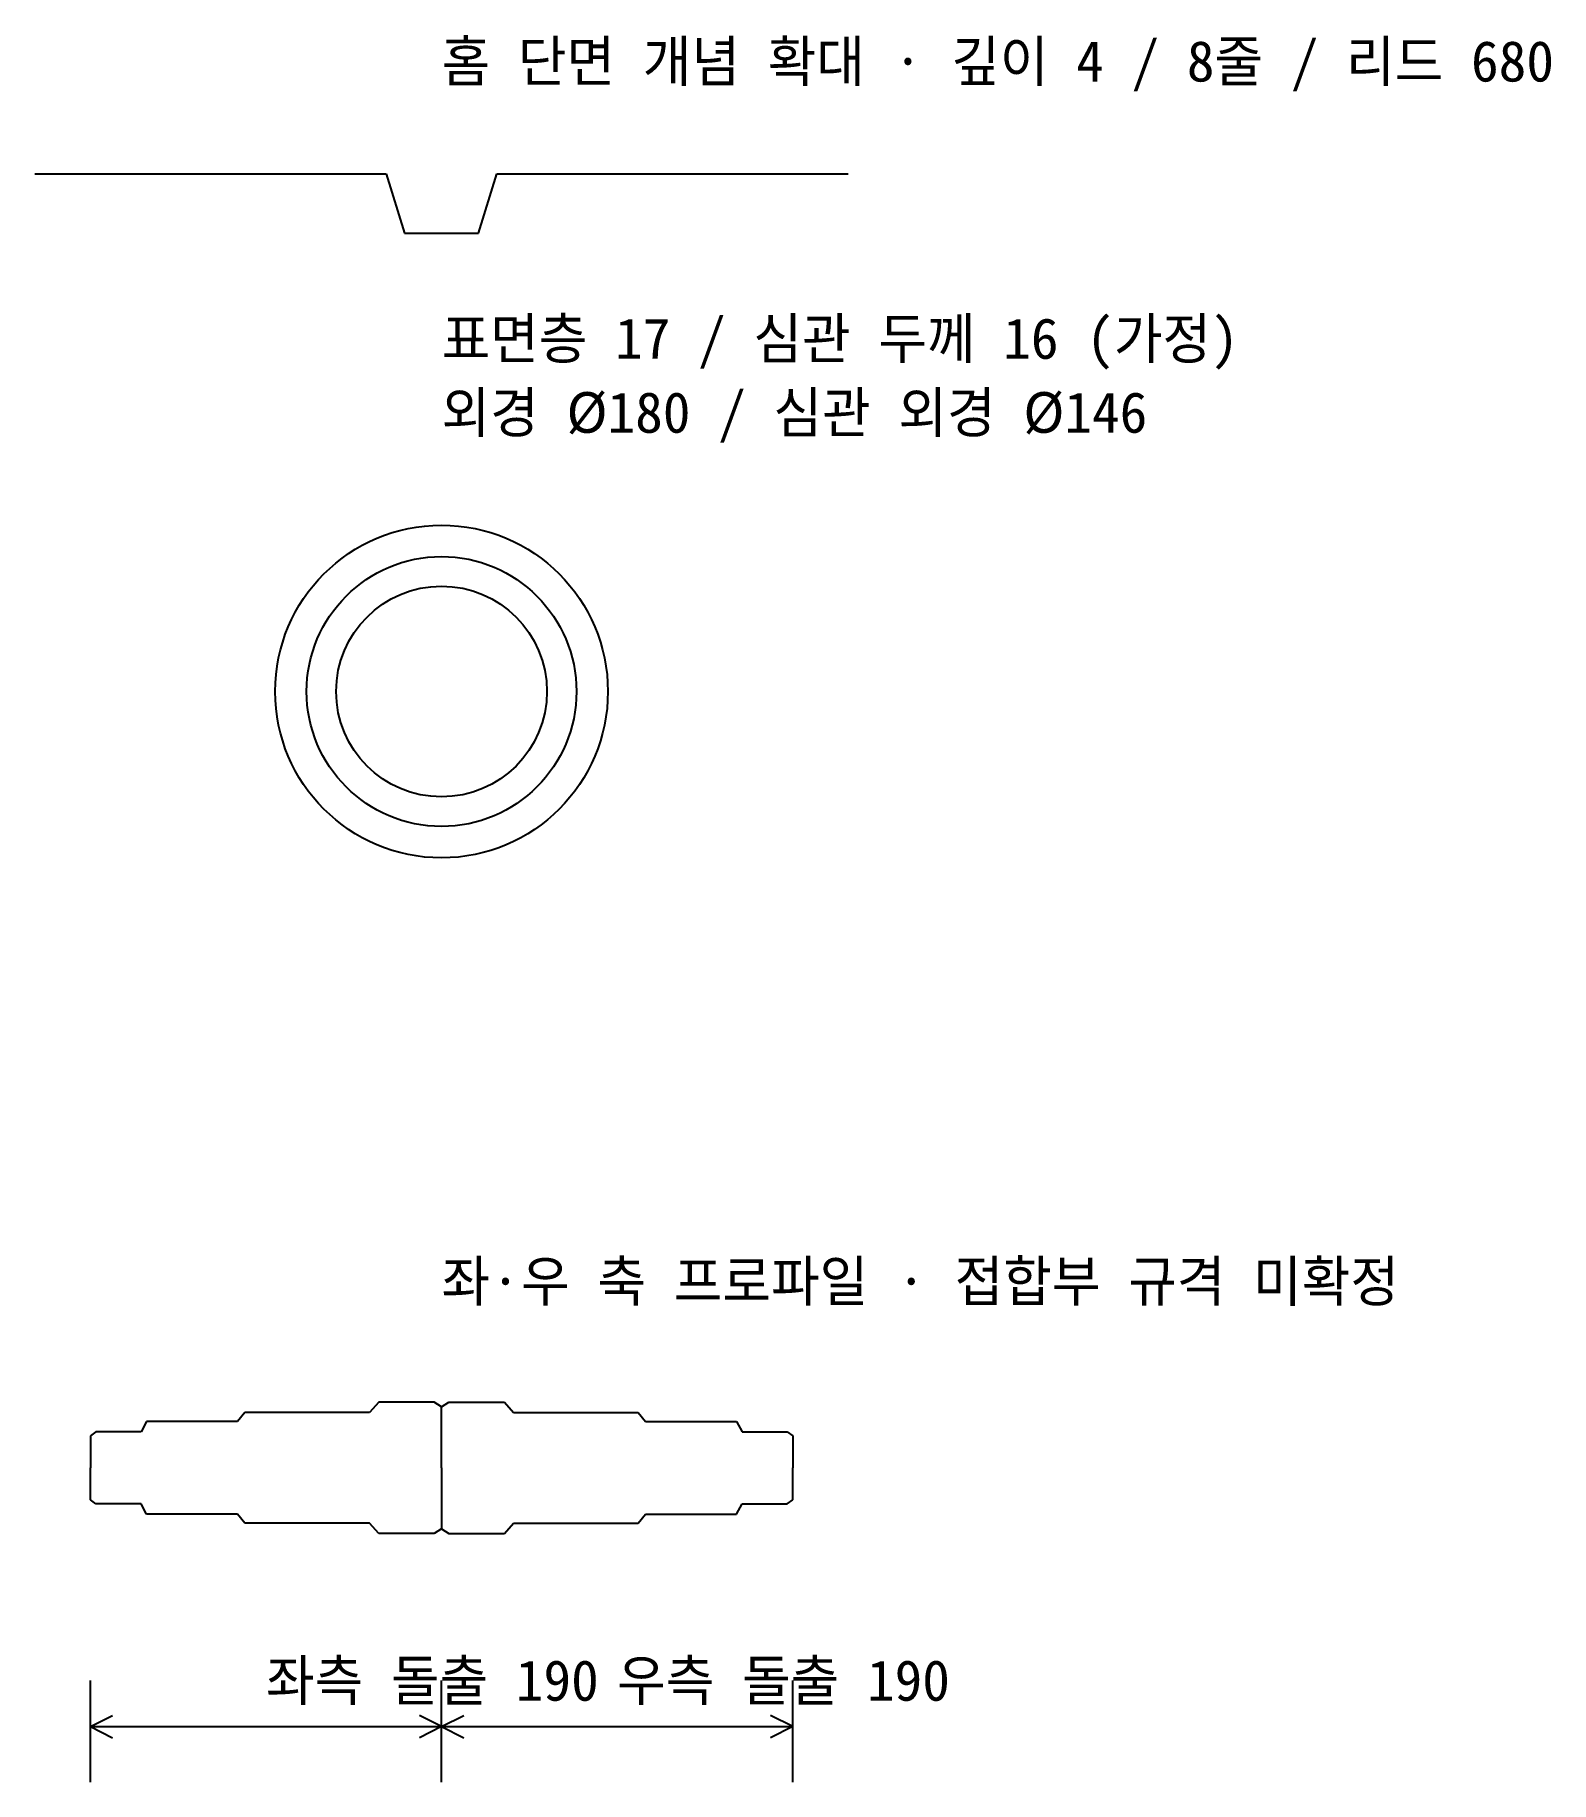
# Model space of a CAD drawing. Header units: millimetres. Extents: x -220 to 600, y -170 to 775.
import ezdxf

# ---------------------------------------------------------------- set-up
doc = ezdxf.new("R2010")
doc.units = ezdxf.units.MM

msp = doc.modelspace()

# ---------------------------------------------------------------- linework, layer by layer
at = {"layer": 'DIM'}
for p, q in [((-190, -170), (-190, -115)), ((0, -170), (0, -115)), ((0, -170), (0, -115)), ((190, -170), (190, -115)), ((-190, -140), (-178, -134)), ((-190, -140), (0, -140)), ((-190, -140), (-178, -146)), ((0, -140), (-12, -134)), ((0, -140), (-12, -146)), ((0, -140), (12, -134)), ((0, -140), (190, -140)), ((0, -140), (12, -146)), ((190, -140), (178, -134)), ((190, -140), (178, -146))]:
    msp.add_line(p, q, dxfattribs=at)
at = {"layer": 'OBJECT'}
for p, q in [((-220, 700), (-30, 700)), ((-30, 700), (-20, 668)), ((20, 668), (30, 700)), ((30, 700), (220, 700)), ((-20, 668), (20, 668)), ((-106.4, 30), (-110.4, 25)), ((-39, 30), (-106.4, 30)), ((-34, 35.5), (-39, 30)), ((-4, 35.5), (-34, 35.5)), ((0, 33), (-4, 35.5)), ((0, 33), (4, 35.5)), ((0, 0), (0, 33)), ((0, 0), (0, 33)), ((4, 35.5), (34, 35.5)), ((34, 35.5), (39, 30)), ((39, 30), (106.4, 30)), ((106.4, 30), (110.4, 25)), ((-187, 19.5), (-190, 17.25)), ((-162.6, 19.5), (-187, 19.5)), ((-159.6, 25), (-162.6, 19.5)), ((-110.4, 25), (-159.6, 25)), ((110.4, 25), (159.6, 25)), ((159.6, 25), (162.6, 19.5)), ((162.6, 19.5), (187, 19.5)), ((187, 19.5), (190, 17.25)), ((-190, 17.25), (-190, 0)), ((190, 17.25), (190, 0)), ((-190, -17.25), (-190, 0)), ((0, 0), (0, -33)), ((0, 0), (0, -33)), ((190, -17.25), (190, 0)), ((-187, -19.5), (-190, -17.25)), ((187, -19.5), (190, -17.25)), ((-162.6, -19.5), (-187, -19.5)), ((-159.6, -25), (-162.6, -19.5)), ((-110.4, -25), (-159.6, -25)), ((-106.4, -30), (-110.4, -25)), ((106.4, -30), (110.4, -25)), ((110.4, -25), (159.6, -25)), ((159.6, -25), (162.6, -19.5)), ((162.6, -19.5), (187, -19.5)), ((-39, -30), (-106.4, -30)), ((-34, -35.5), (-39, -30)), ((-4, -35.5), (-34, -35.5)), ((0, -33), (-4, -35.5)), ((0, -33), (4, -35.5)), ((4, -35.5), (34, -35.5)), ((34, -35.5), (39, -30)), ((39, -30), (106.4, -30))]:
    msp.add_line(p, q, dxfattribs=at)
for radius in [90, 73, 57]:
    msp.add_circle((0, 420), radius, dxfattribs=at)

# ---------------------------------------------------------------- texts
at = {"layer": 'DIM'}
for s, p in [('좌측 돌출 190', (-95, -126)), ('우측 돌출 190', (95, -126))]:
    msp.add_text(s, height=22, dxfattribs=at).set_placement(p)
at = {"layer": 'TEXT'}
for s, p in [('홈 단면 개념 확대 · 깊이 4 / 8줄 / 리드 680', (0, 750)), ('표면층 17 / 심관 두께 16 (가정)', (0, 600)), ('외경 Ø180 / 심관 외경 Ø146', (0, 560)), ('좌·우 축 프로파일 · 접합부 규격 미확정', (0, 90))]:
    msp.add_text(s, height=22, dxfattribs=at).set_placement(p)

doc.saveas('drawing.dxf')
